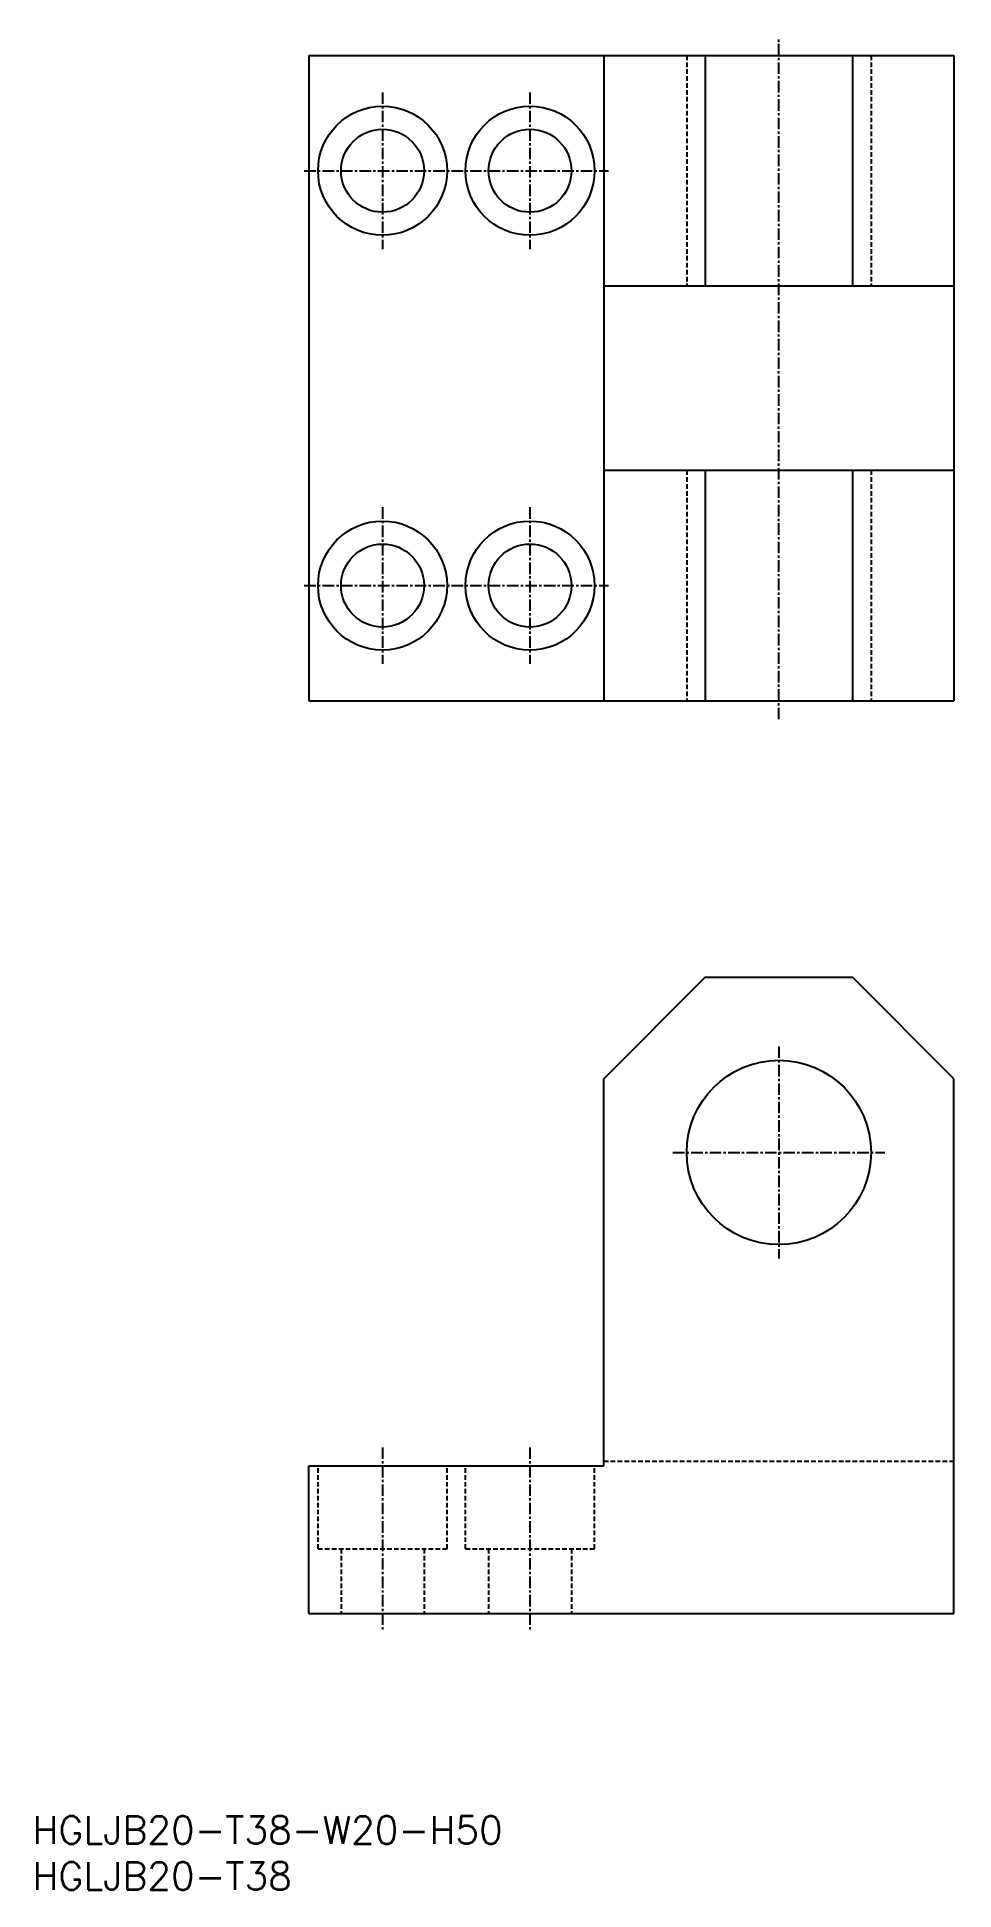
# Model space of a CAD drawing. Extents: x 1 to 100, y 0 to 201.
import ezdxf

# ---------------------------------------------------------------- set-up
doc = ezdxf.new("R2010")
doc.units = 0
doc.linetypes.add('CENTER', pattern=[2, 1.25, -0.25, 0.25, -0.25])
doc.linetypes.add('DASHED', pattern=[0.75, 0.5, -0.25])
doc.layers.get('0').update_dxf_attribs({"linetype": 'CONTINUOUS'})
doc.layers.add('CENTER', color=1, linetype='CENTER')
doc.styles.get("Standard").update_dxf_attribs({"font": 'txt.shx'})

# ---------------------------------------------------------------- blocks, each defined once
blk = doc.blocks.new('*U16')
at = {"color": 7, "linetype": 'CONTINUOUS'}
blk.add_text('HGLJB20-T38', height=3, dxfattribs=at).set_placement((0, 0))
blk = doc.blocks.new('*U17')
at = {"color": 7, "linetype": 'CONTINUOUS'}
blk.add_text('HGLJB20-T38-W20-H50', height=3, dxfattribs=at).set_placement((0, 5))

msp = doc.modelspace()

# ---------------------------------------------------------------- linework, layer by layer
at = {"color": 7, "linetype": 'CONTINUOUS'}
for p, q in [((30, 199), (100, 199)), ((30, 199), (30, 129)), ((62, 199), (62, 129)), ((73, 199), (73, 174)), ((89, 199), (89, 174)), ((100, 199), (100, 129)), ((62, 174), (100, 174)), ((62, 154), (100, 154)), ((73, 154), (73, 129)), ((89, 154), (89, 129)), ((30, 129), (100, 129)), ((73, 99), (62, 88)), ((73, 99), (89, 99)), ((100, 88), (89, 99)), ((62, 46), (62, 88)), ((100, 30), (100, 88)), ((30, 46), (62, 46)), ((30, 30), (30, 46)), ((30, 30), (100, 30))]:
    msp.add_line(p, q, dxfattribs=at)
at = {"color": 3, "linetype": 'DASHED'}
for p, q in [((71, 199), (71, 174)), ((91, 199), (91, 174)), ((71, 154), (71, 129)), ((91, 154), (91, 129)), ((62, 46.5), (100, 46.5)), ((31, 37), (31, 46)), ((45, 37), (45, 46)), ((47, 37), (47, 46)), ((61, 37), (61, 46)), ((31, 37), (45, 37)), ((33.5, 37), (33.5, 30)), ((42.5, 37), (42.5, 30)), ((47, 37), (61, 37)), ((49.5, 37), (49.5, 30)), ((58.5, 37), (58.5, 30))]:
    msp.add_line(p, q, dxfattribs=at)
at = {"color": 7, "linetype": 'CONTINUOUS'}
for centre, radius in [((38, 186.5), 7), ((54, 186.5), 7), ((38, 186.5), 4.5), ((54, 186.5), 4.5), ((38, 141.5), 7), ((54, 141.5), 7), ((38, 141.5), 4.5), ((54, 141.5), 4.5), ((81, 80), 10)]:
    msp.add_circle(centre, radius, dxfattribs=at)
at = {"layer": 'CENTER', "color": 1, "linetype": 'CENTER'}
for p, q in [((81, 127), (81, 201)), ((38, 195), (38, 178)), ((54, 195), (54, 178)), ((29.5, 186.5), (46.5, 186.5)), ((45.5, 186.5), (62.5, 186.5)), ((38, 150), (38, 133)), ((54, 150), (54, 133)), ((29.5, 141.5), (46.5, 141.5)), ((45.5, 141.5), (62.5, 141.5)), ((81, 91.5), (81, 68.5)), ((69.5, 80), (92.5, 80)), ((38, 48), (38, 28)), ((54, 48), (54, 28))]:
    msp.add_line(p, q, dxfattribs=at)

# ---------------------------------------------------------------- block references
at = {"color": 7, "linetype": 'CONTINUOUS'}
for name in ['*U17', '*U16']:
    msp.add_blockref(name, (0, 0), dxfattribs=at)

doc.saveas('drawing.dxf')
